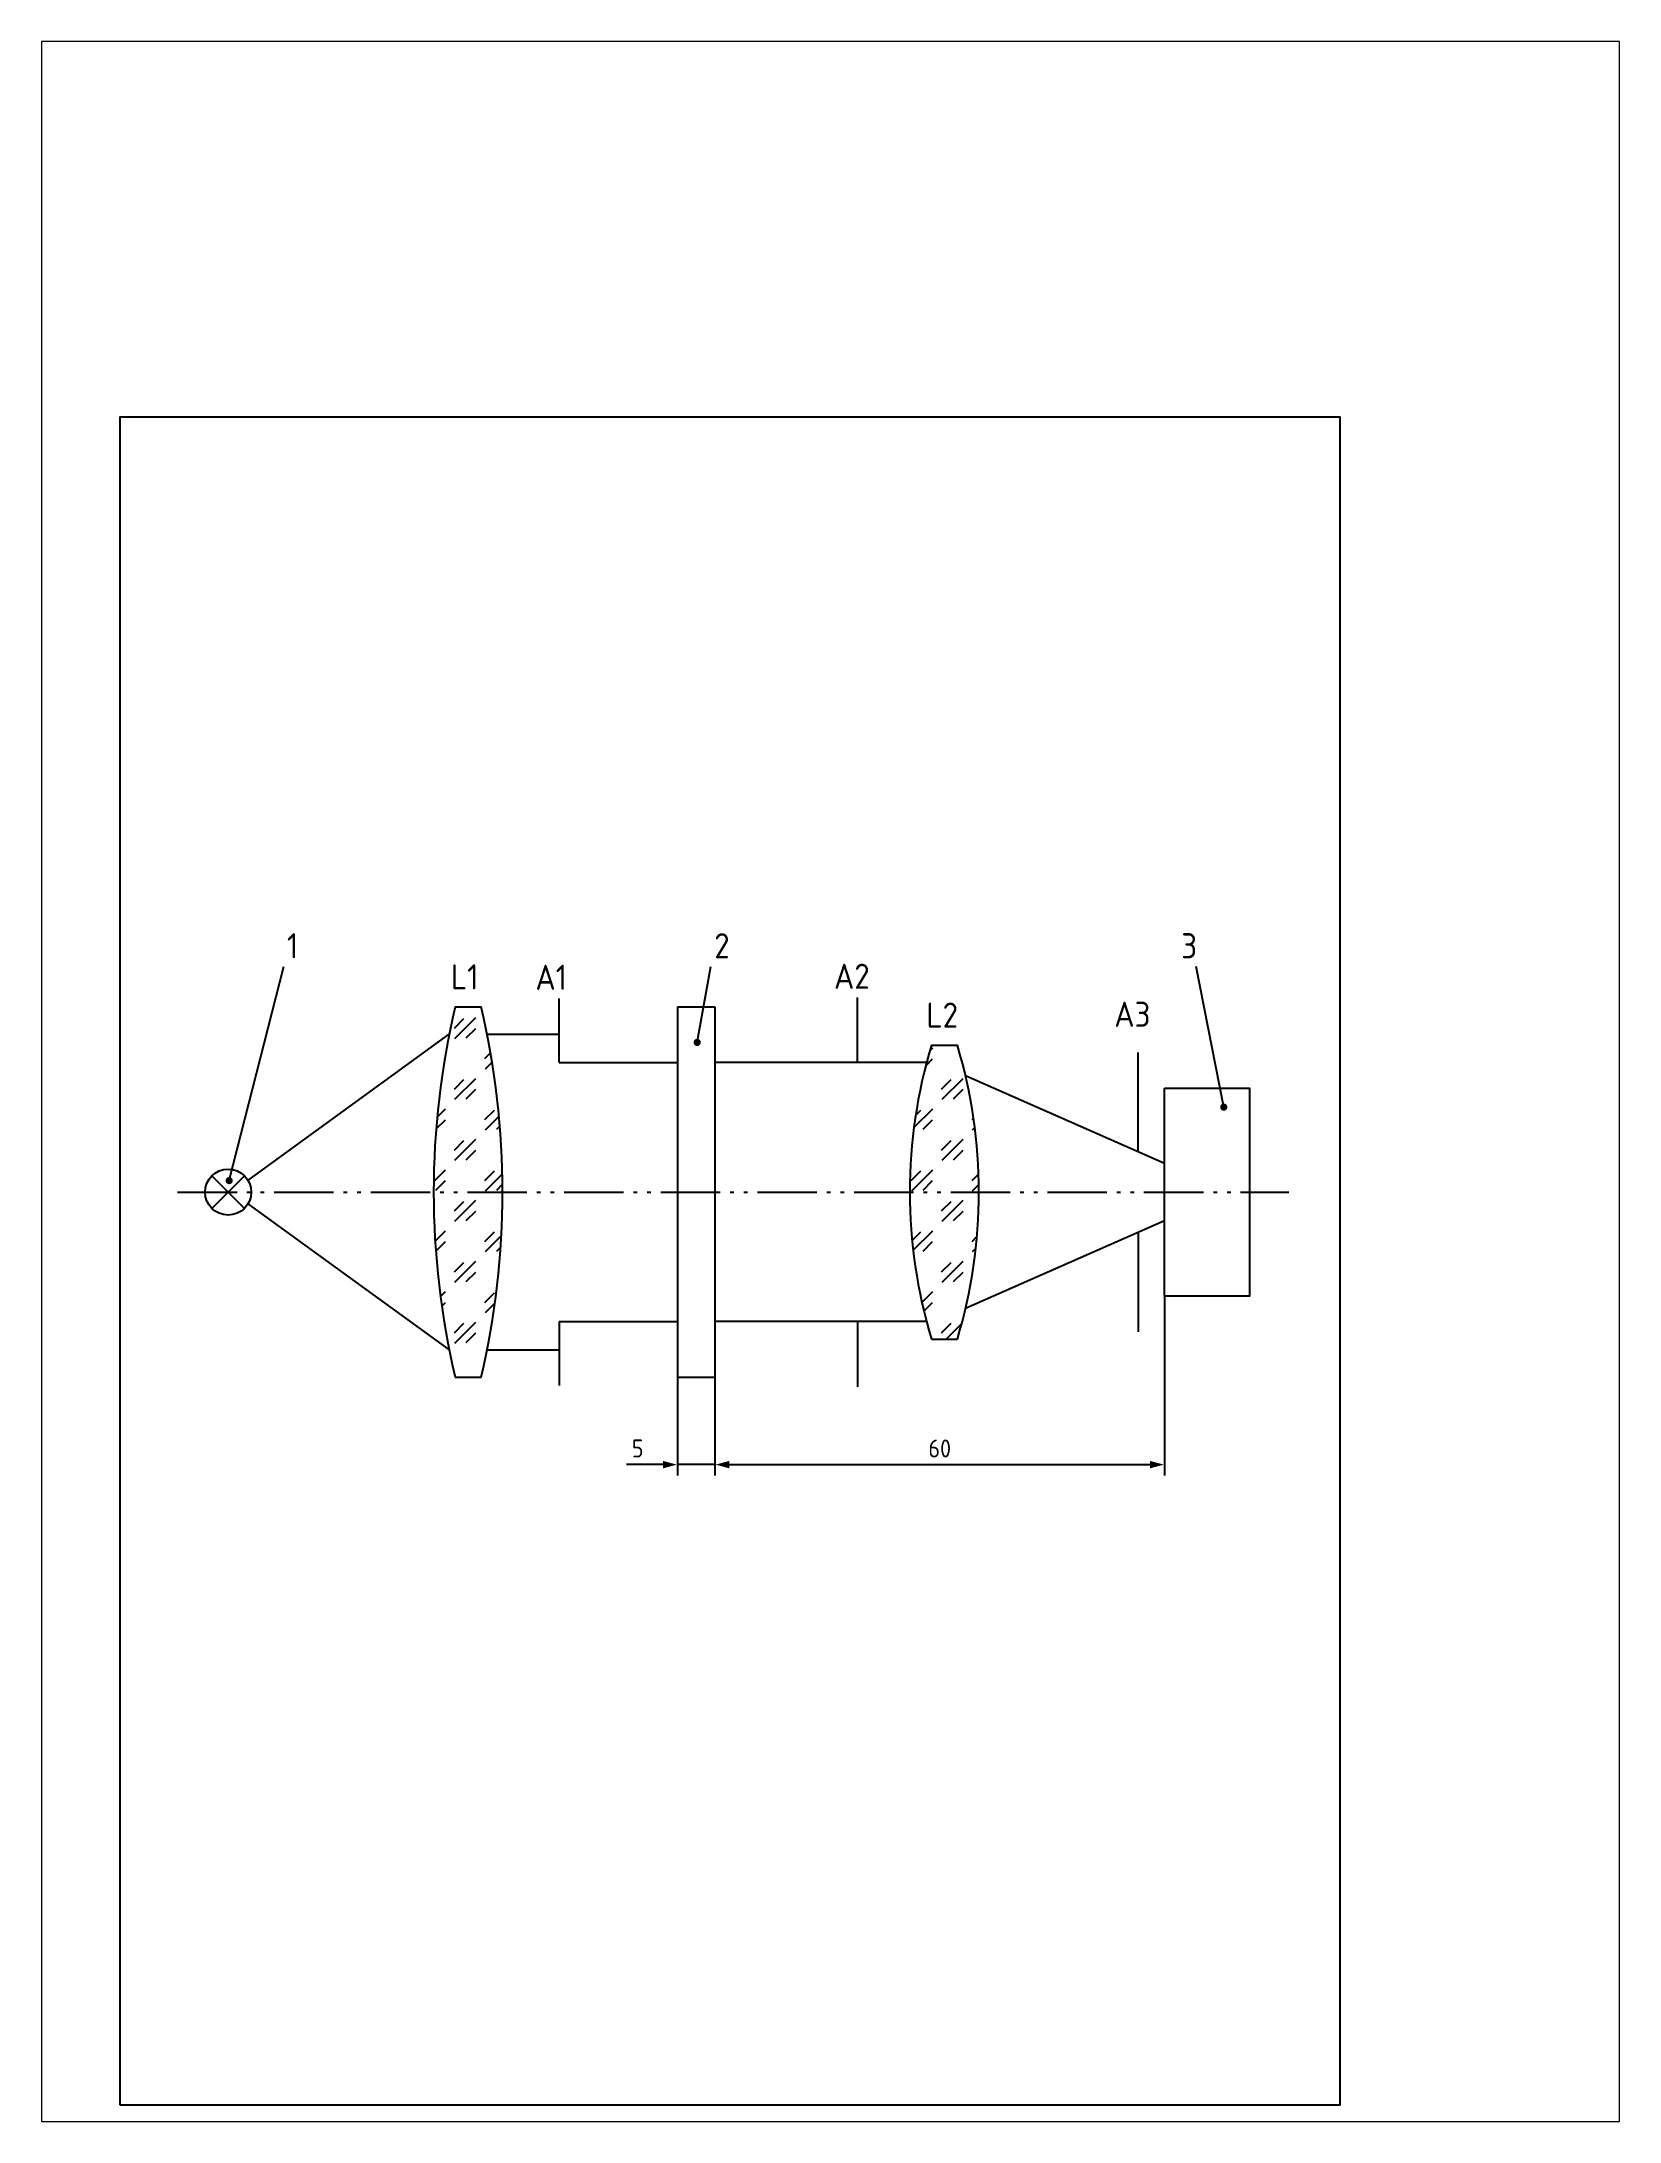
# Paper-space layout 'Présentation1' of a CAD drawing. Extents: x 20 to 179, y 26 to 235.
# The model-space entities are those that its viewports show. They can reach past a viewport. Long polylines and large blocks are cut down to what shows.
import ezdxf

# ---------------------------------------------------------------- set-up
doc = ezdxf.new("R2010")
doc.units = 0
doc.header["$PDMODE"] = 35
doc.header["$PDSIZE"] = -2
doc.linetypes.add('ACAD_ISO05W100C', pattern=[7.02, 4.32, -0.72, 0.27, -0.72, 0.27, -0.72])
doc.layers.get('0').update_dxf_attribs({"color": 31, "linetype": 'CONTINUOUS', "plot": 0})
doc.layers.get('DEFPOINTS').update_dxf_attribs({"linetype": 'CONTINUOUS'})
for name, color, linetype in [('00.1-SYMBOLS', 3, 'CONTINUOUS'), ('00.2-DIMENSIONS', 3, 'CONTINUOUS'), ('00.4-TEXT', 2, 'CONTINUOUS'), ('01.2-CONTINUOUS-0175', 3, 'CONTINUOUS'), ('01.4-CONTINUOUS-035', 7, 'CONTINUOUS'), ('01.5-CONTINUOUS-050', 4, 'CONTINUOUS'), ('05.2-PHANTOM-0175', 3, 'ACAD_ISO05W100C')]:
    doc.layers.add(name, color=color, linetype=linetype)
doc.layers.add('00.8-CADRES', color=9, linetype='CONTINUOUS', plot=False)
doc.styles.add('Latin-2-5', font='ISOCP.SHX', dxfattribs={"height": 2.5})
doc.styles.add('Latin-3-5', font='ISOCP.SHX', dxfattribs={"height": 3.5})
doc.dimstyles.new('ISO129 TC10', dxfattribs={"dimscale": 0, "dimtxt": 2.5, "dimasz": 2, "dimexe": 1.5, "dimexo": 0, "dimgap": 1, "dimtad": 1, "dimdsep": 46, "dimlunit": 6, "dimtxsty": 'Latin-2-5', "dimblk": 'FL30°iso129', "dimcen": 1.75, "dimclrd": 256, "dimclre": 256, "dimclrt": 2, "dimaunit": 1, "dimadec": 0, "dimazin": 0, "dimtfac": 2.5, "dimtmove": 0, "dimatfit": 0, "dimldrblk": 'FL30°iso129', "dimfxl": 1, "dimtolj": 1, "dimtzin": 0, "dimlwd": -1, "dimlwe": -1, "dimarcsym": 0})
pattern_1 = [(45, (1.575, 0.075), (0, 8.48528), [1.875, -4.125]), (45, (0, 0), (0, 8.48528), [4.125, -1.875]), (45, (-0.075, 1.425), (0, 8.48528), [1.875, -4.125])]

# ---------------------------------------------------------------- blocks, each defined once
blk = doc.blocks.new('FL30°iso129')
blk.add_hatch(color=256).paths.add_polyline_path([(-0.05, 0), (-1.016, 0.259), (-1.016, -0.259)])
blk = doc.blocks.new('*D5')
at = {"layer": '00.2-DIMENSIONS', "transparency": 16777216}
for p, q in [((145.54, 112.61), (145.54, 87.64)), ((82.88, 101.31), (82.88, 87.64)), ((84.88, 89.14), (143.54, 89.14))]:
    blk.add_line(p, q, dxfattribs=at)
at = {"layer": 'DEFPOINTS', "color": 0, "transparency": 16777216}
for p in [(145.54, 112.61), (82.88, 101.31), (145.54, 89.14)]:
    blk.add_point(p, dxfattribs=at)
at = {"layer": '00.2-DIMENSIONS', "transparency": 16777216, "xscale": 2, "yscale": 2, "zscale": 2, "rotation": 180}
blk.add_blockref('FL30°iso129', (82.88, 89.14), dxfattribs=at)
at = {"layer": '00.2-DIMENSIONS', "transparency": 16777216, "xscale": 2, "yscale": 2, "zscale": 2}
blk.add_blockref('FL30°iso129', (145.54, 89.14), dxfattribs=at)
at = {"layer": '00.2-DIMENSIONS', "color": 2, "transparency": 16777216, "insert": (114.21, 91.39), "char_height": 2.5, "attachment_point": 5, "style": 'Latin-2-5'}
blk.add_mtext('\\A1;60', dxfattribs=at)
blk = doc.blocks.new('*D6')
at = {"layer": '00.2-DIMENSIONS', "transparency": 16777216}
for p, q in [((77.69, 101.31), (77.69, 87.64)), ((82.88, 101.31), (82.88, 87.64)), ((75.69, 89.14), (70.58, 89.14)), ((82.88, 89.14), (77.69, 89.14)), ((84.88, 89.14), (86.88, 89.14))]:
    blk.add_line(p, q, dxfattribs=at)
at = {"layer": 'DEFPOINTS', "color": 0, "transparency": 16777216}
for p in [(77.69, 101.31), (82.88, 101.31), (77.69, 89.14)]:
    blk.add_point(p, dxfattribs=at)
at = {"layer": '00.2-DIMENSIONS', "transparency": 16777216, "xscale": 2, "yscale": 2, "zscale": 2}
blk.add_blockref('FL30°iso129', (77.69, 89.14), dxfattribs=at)
at = {"layer": '00.2-DIMENSIONS', "transparency": 16777216, "xscale": 2, "yscale": 2, "zscale": 2, "rotation": 180}
blk.add_blockref('FL30°iso129', (82.88, 89.14), dxfattribs=at)
at = {"layer": '00.2-DIMENSIONS', "color": 2, "transparency": 16777216, "insert": (72.13, 91.39), "char_height": 2.5, "attachment_point": 5, "style": 'Latin-2-5'}
blk.add_mtext('\\A1;5', dxfattribs=at)

msp = doc.modelspace()

# ---------------------------------------------------------------- hatches: boundary and pattern name
at = {"layer": '01.4-CONTINUOUS-035'}
h = msp.add_hatch(dxfattribs=at)
h.set_pattern_fill('VERRE', color=256, scale=0.75)
h.set_pattern_definition(pattern_1)
h.paths.add_polyline_path([(50.323, 152.873), (46.699, 152.873, 0.0578872), (43.704, 127.093), (53.318, 127.093, 0.0578872)])
h.paths.add_polyline_path([(53.318, 127.093), (43.704, 127.093, 0.0578872), (46.699, 101.313), (50.323, 101.313, 0.0578872)])
h = msp.add_hatch(dxfattribs=at)
h.set_pattern_fill('VERRE', color=256, scale=0.75)
h.set_pattern_definition(pattern_1)
h.paths.add_polyline_path([(116.673, 147.562), (113.049, 147.562, 0.0727673), (110.054, 127.093), (119.668, 127.093, 0.0727673)])
h.paths.add_polyline_path([(119.668, 127.093), (110.054, 127.093, 0.0727673), (113.049, 106.625), (116.673, 106.625, 0.0727673)])

# ---------------------------------------------------------------- linework, layer by layer
at = {"layer": '00.8-CADRES'}
msp.add_lwpolyline([(0, 0), (170, 0), (170, 235), (0, 235)], close=True, dxfattribs=at)
at = {"layer": '01.2-CONTINUOUS-0175'}
for p, q in [((17.838, 128.712), (45.873, 149.073)), ((51.149, 149.073), (61.21, 149.073)), ((61.21, 145.121), (77.686, 145.121)), ((112.366, 145.121), (82.878, 145.121)), ((145.542, 131.092), (117.805, 143.302)), ((17.838, 125.475), (45.873, 105.113)), ((145.542, 123.095), (117.805, 110.885)), ((61.21, 109.065), (77.686, 109.065)), ((112.366, 109.065), (82.878, 109.065)), ((51.149, 105.113), (61.21, 105.113))]:
    msp.add_line(p, q, dxfattribs=at)
at = {"layer": '01.4-CONTINUOUS-035'}
for p, q in [((61.21, 145.121), (61.21, 154.033)), ((102.744, 145.121), (102.744, 154.201)), ((46.699, 152.873), (50.323, 152.873)), ((77.686, 152.873), (77.686, 101.313)), ((77.686, 152.873), (82.878, 152.873)), ((82.878, 152.873), (82.878, 101.313)), ((113.049, 147.562), (116.673, 147.562)), ((141.848, 132.718), (141.848, 146.536)), ((12.806, 124.827), (17.338, 129.359)), ((17.338, 124.827), (12.806, 129.359)), ((141.848, 121.469), (141.848, 107.651)), ((61.21, 109.065), (61.21, 100.153)), ((102.744, 109.065), (102.744, 99.986)), ((113.049, 106.625), (116.673, 106.625)), ((46.699, 101.313), (50.323, 101.313)), ((77.686, 101.313), (82.878, 101.313))]:
    msp.add_line(p, q, dxfattribs=at)
msp.add_lwpolyline([(145.542, 141.572), (157.353, 141.572), (157.353, 112.615), (145.542, 112.615)], close=True, dxfattribs=at)
msp.add_circle((15.072, 127.093), 3.205, dxfattribs=at)
for centre, radius, start, end in [((156.166, 127.093), 112.462, 166.74801, 193.25199), ((-59.144, 127.093), 112.462, 346.74801, 13.25199), ((181.5, 127.093), 71.446, 163.35231, 196.64769), ((48.221, 127.093), 71.446, 343.35231, 16.64769)]:
    msp.add_arc(centre, radius, start, end, dxfattribs=at)
at = {"layer": '05.2-PHANTOM-0175'}
msp.add_line((8.022, 127.093), (162.866, 127.093), dxfattribs=at)

# ---------------------------------------------------------------- texts
at = {"layer": '00.4-TEXT', "color": 7, "char_height": 3.5, "attachment_point": 1, "style": 'Latin-3-5'}
for s, insert in [('1', (23.27, 163.149)), ('2', (82.797, 163.149)), ('3', (147.86, 163.149)), ('L1', (46.112, 158.818)), ('A1', (57.883, 158.756)), ('A2', (99.484, 158.902)), ('A3', (138.53, 153.607)), ('L2', (112.355, 153.489))]:
    msp.add_mtext_dynamic_manual_height_columns(s, width=21.23296, gutter_width=10, heights=[0], dxfattribs=dict(at, insert=insert))

# ---------------------------------------------------------------- dimensions: what is measured, and where the dimension line sits
at = {"layer": '00.2-DIMENSIONS'}
for base, p2, text, picture, middle in [((145.542, 89.137), (145.542, 112.615), '60', '*D5', (114.21, 91.387)), ((77.686, 89.137), (77.686, 101.313), '5', '*D6', (72.135, 91.387))]:
    dim = msp.add_linear_dim(base=base, p1=(82.878, 101.313), p2=p2, text=text, dimstyle='ISO129 TC10', override={"dimscale": 1}, dxfattribs=at)
    dim.commit()
    dim.dimension.update_dxf_attribs({"geometry": picture, "text_midpoint": middle})

# ---------------------------------------------------------------- leaders
at = {"layer": '00.1-SYMBOLS'}
for points in [[(15.213, 128.69), (22.813, 158.493)], [(80.418, 147.939), (82.34, 158.493)], [(153.792, 138.927), (149.958, 158.493)]]:
    msp.add_leader(points, dimstyle='ISO129 TC10', override={"dimscale": 1, "dimasz": 4, "dimtad": 0, "dimldrblk": 'DotSmall'}, dxfattribs=at)

psp = doc.layouts.new('Présentation1')

# ---------------------------------------------------------------- viewports
at = {"layer": '01.5-CONTINUOUS-050'}
psp.add_viewport(center=(99.21, 130.71), size=(158.73, 209.13), view_center_point=(99, 142.5), view_height=289.6341, dxfattribs=at)

doc.saveas('drawing.dxf')
